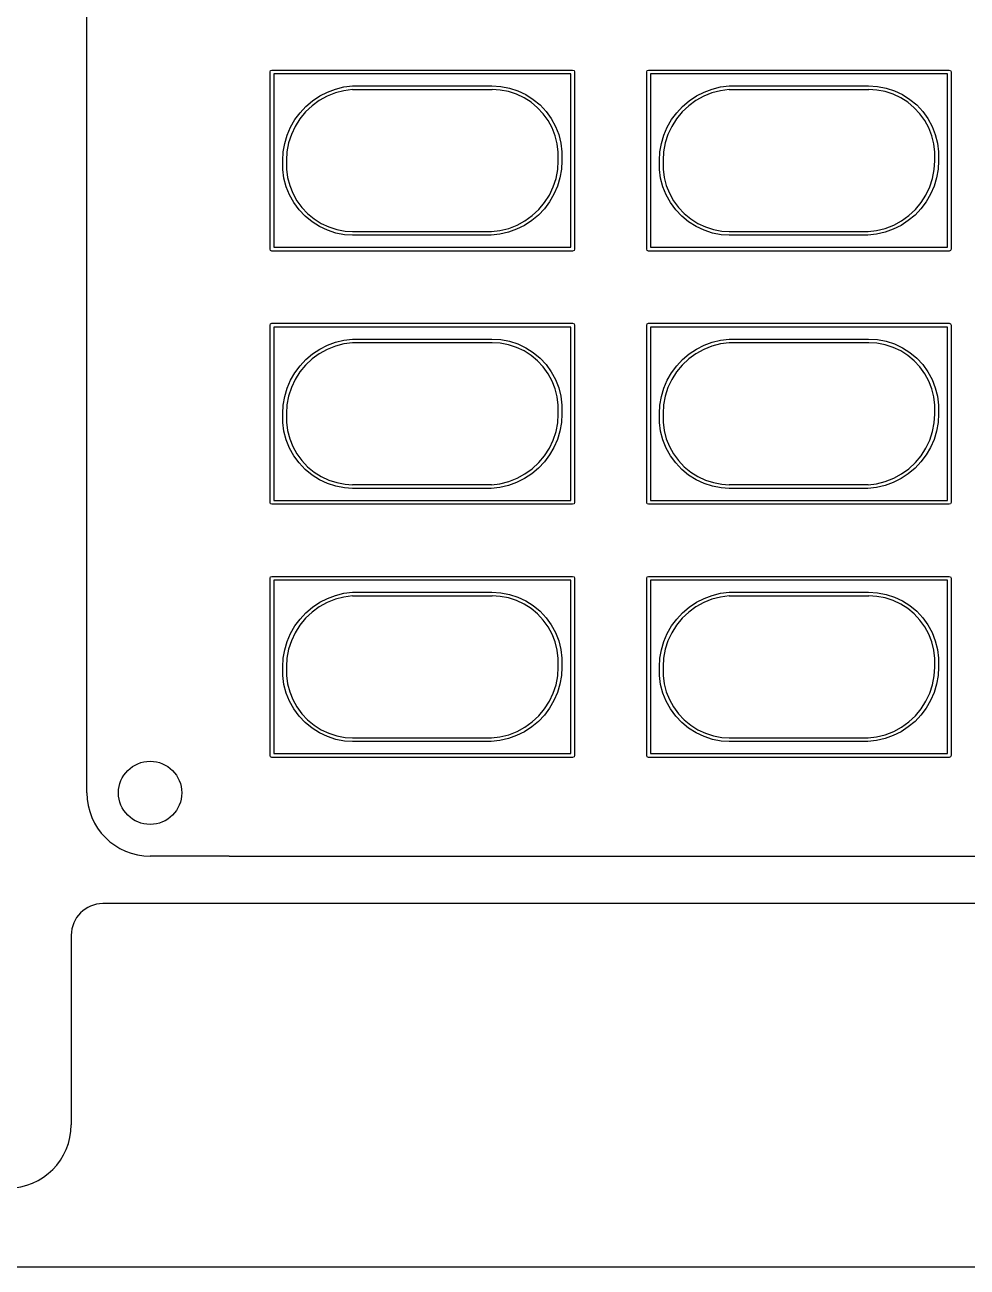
# Model space of a CAD drawing. Header units: millimetres. Extents: x 19 to 252, y 54 to 139.
# Drawn here: x 201.78 to 231.55, y 53.78 to 93.04 of the extents above; entities that cross this region are included whole.
import ezdxf

# ---------------------------------------------------------------- set-up
doc = ezdxf.new("R2010")
doc.units = ezdxf.units.MM
doc.header["$LTSCALE"] = 25.4
doc.layers.add('BLACK', color=7, linetype='Continuous')

msp = doc.modelspace()

# ---------------------------------------------------------------- linework, layer by layer
for p, q in [((203.738, 68.77), (203.738, 124.77)), ((208.238, 66.77), (205.738, 66.77)), ((208.238, 66.77), (244.238, 66.77)), ((247.738, 65.27), (204.245, 65.27)), ((203.245, 64.27), (203.245, 58.281)), ((238.238, 53.781), (33.243, 53.781))]:
    msp.add_line(p, q)
msp.add_circle((205.738, 68.77), 1)
for centre, radius, start, end in [((205.738, 68.77), 2, 180, 270), ((204.245, 64.27), 1, 90, 180), ((201.245, 58.281), 2, 270, 0)]:
    msp.add_arc(centre, radius, start, end)
at = {"layer": 'BLACK', "linetype": 'Continuous'}
for p, q in [((209.527, 91.55), (209.545, 91.593)), ((209.527, 85.95), (209.527, 91.55)), ((209.545, 91.593), (209.587, 91.611)), ((209.587, 91.611), (219.088, 91.611)), ((209.647, 91.491), (209.647, 86.01)), ((219.028, 91.491), (209.647, 91.491)), ((219.028, 86.01), (219.028, 91.491)), ((219.088, 91.611), (219.131, 91.593)), ((219.131, 91.593), (219.149, 91.55)), ((219.149, 91.55), (219.149, 85.95)), ((221.427, 91.55), (221.445, 91.593)), ((221.427, 85.95), (221.427, 91.55)), ((221.445, 91.593), (221.488, 91.611)), ((221.488, 91.611), (230.989, 91.611)), ((221.548, 91.491), (221.548, 86.01)), ((230.929, 91.491), (221.548, 91.491)), ((230.929, 86.01), (230.929, 91.491)), ((230.989, 91.611), (231.031, 91.593)), ((231.031, 91.593), (231.048, 91.55)), ((231.048, 91.55), (231.048, 85.95)), ((211.863, 91.076), (212.134, 91.11)), ((212.134, 91.11), (212.134, 91.11)), ((212.134, 91.11), (212.136, 91.109)), ((212.136, 91.109), (212.138, 91.11)), ((212.138, 91.11), (216.538, 91.11)), ((216.538, 91.11), (216.816, 91.092)), ((216.816, 91.092), (217.09, 91.04)), ((223.763, 91.076), (224.034, 91.11)), ((224.034, 91.11), (224.034, 91.11)), ((224.034, 91.11), (224.036, 91.109)), ((224.036, 91.109), (224.038, 91.11)), ((224.038, 91.11), (228.438, 91.11)), ((228.438, 91.11), (228.716, 91.092)), ((228.716, 91.092), (228.99, 91.04)), ((210.87, 90.639), (211.097, 90.791)), ((211.328, 90.782), (211.082, 90.646)), ((211.097, 90.791), (211.341, 90.915)), ((211.59, 90.887), (211.328, 90.782)), ((211.341, 90.915), (211.597, 91.011)), ((211.862, 90.958), (211.59, 90.887)), ((211.597, 91.011), (211.863, 91.076)), ((212.131, 90.993), (211.862, 90.958)), ((212.138, 90.99), (212.131, 90.993)), ((216.538, 90.99), (212.138, 90.99)), ((216.547, 90.994), (216.538, 90.99)), ((216.802, 90.978), (216.547, 90.994)), ((217.061, 90.928), (216.802, 90.978)), ((217.313, 90.846), (217.061, 90.928)), ((217.09, 91.04), (217.356, 90.954)), ((217.552, 90.733), (217.313, 90.846)), ((217.356, 90.954), (217.608, 90.835)), ((217.775, 90.591), (217.552, 90.733)), ((217.608, 90.835), (217.843, 90.685)), ((222.77, 90.639), (222.997, 90.791)), ((223.228, 90.782), (222.982, 90.646)), ((222.997, 90.791), (223.241, 90.915)), ((223.49, 90.887), (223.228, 90.782)), ((223.241, 90.915), (223.497, 91.011)), ((223.762, 90.958), (223.49, 90.887)), ((223.497, 91.011), (223.763, 91.076)), ((224.031, 90.993), (223.762, 90.958)), ((224.038, 90.99), (224.031, 90.993)), ((228.438, 90.99), (224.038, 90.99)), ((228.447, 90.994), (228.438, 90.99)), ((228.702, 90.978), (228.447, 90.994)), ((228.961, 90.928), (228.702, 90.978)), ((229.213, 90.846), (228.961, 90.928)), ((228.99, 91.04), (229.256, 90.954)), ((229.452, 90.733), (229.213, 90.846)), ((229.256, 90.954), (229.508, 90.835)), ((229.675, 90.591), (229.452, 90.733)), ((229.508, 90.835), (229.743, 90.685)), ((210.475, 90.263), (210.661, 90.463)), ((210.854, 90.48), (210.649, 90.286)), ((210.661, 90.463), (210.87, 90.639)), ((211.082, 90.646), (210.854, 90.48)), ((217.978, 90.422), (217.775, 90.591)), ((217.843, 90.685), (218.058, 90.507)), ((218.159, 90.229), (217.978, 90.422)), ((218.058, 90.507), (218.248, 90.303)), ((218.248, 90.303), (218.412, 90.077)), ((222.375, 90.263), (222.561, 90.463)), ((222.754, 90.48), (222.549, 90.286)), ((222.561, 90.463), (222.77, 90.639)), ((222.982, 90.646), (222.754, 90.48)), ((229.878, 90.422), (229.675, 90.591)), ((229.743, 90.685), (229.958, 90.507)), ((230.059, 90.229), (229.878, 90.422)), ((229.958, 90.507), (230.148, 90.303)), ((230.148, 90.303), (230.312, 90.077)), ((210.176, 89.806), (210.312, 90.043)), ((210.312, 90.043), (210.475, 90.263)), ((210.47, 90.069), (210.32, 89.831)), ((210.649, 90.286), (210.47, 90.069)), ((218.314, 90.015), (218.159, 90.229)), ((218.44, 89.783), (218.314, 90.015)), ((218.412, 90.077), (218.545, 89.832)), ((222.076, 89.806), (222.212, 90.043)), ((222.212, 90.043), (222.375, 90.263)), ((222.37, 90.069), (222.22, 89.831)), ((222.549, 90.286), (222.37, 90.069)), ((230.214, 90.015), (230.059, 90.229)), ((230.34, 89.783), (230.214, 90.015)), ((230.312, 90.077), (230.445, 89.832)), ((209.991, 89.292), (210.068, 89.554)), ((210.068, 89.554), (210.176, 89.806)), ((210.2, 89.576), (210.113, 89.308)), ((210.32, 89.831), (210.2, 89.576)), ((218.537, 89.537), (218.44, 89.783)), ((218.602, 89.28), (218.537, 89.537)), ((218.545, 89.832), (218.647, 89.572)), ((218.647, 89.572), (218.716, 89.302)), ((221.891, 89.292), (221.968, 89.554)), ((221.968, 89.554), (222.076, 89.806)), ((222.1, 89.576), (222.013, 89.308)), ((222.22, 89.831), (222.1, 89.576)), ((230.437, 89.537), (230.34, 89.783)), ((230.502, 89.28), (230.437, 89.537)), ((230.445, 89.832), (230.547, 89.572)), ((230.547, 89.572), (230.616, 89.302)), ((209.943, 89.023), (209.991, 89.292)), ((210.113, 89.308), (210.061, 89.031)), ((218.634, 89.018), (218.602, 89.28)), ((218.716, 89.302), (218.75, 89.025)), ((221.843, 89.023), (221.891, 89.292)), ((222.013, 89.308), (221.961, 89.031)), ((230.534, 89.018), (230.502, 89.28)), ((230.616, 89.302), (230.65, 89.025)), ((209.927, 88.75), (209.928, 88.752)), ((209.928, 88.75), (209.927, 88.75)), ((209.928, 88.754), (209.943, 89.023)), ((209.928, 88.753), (209.928, 88.754)), ((209.928, 88.752), (209.928, 88.753)), ((209.928, 88.753), (209.928, 88.753)), ((209.929, 88.473), (209.928, 88.75)), ((210.047, 88.747), (210.043, 88.738)), ((210.043, 88.738), (210.045, 88.481)), ((210.061, 89.031), (210.044, 88.759)), ((210.044, 88.759), (210.048, 88.75)), ((210.048, 88.75), (210.047, 88.748)), ((210.047, 88.748), (210.047, 88.747)), ((218.615, 88.467), (218.632, 88.741)), ((218.628, 88.75), (218.629, 88.752)), ((218.632, 88.741), (218.628, 88.75)), ((218.629, 88.754), (218.633, 88.763)), ((218.629, 88.752), (218.629, 88.754)), ((218.633, 88.763), (218.634, 89.018)), ((218.748, 88.746), (218.732, 88.475)), ((218.75, 89.025), (218.748, 88.75)), ((218.748, 88.75), (218.748, 88.75)), ((218.748, 88.75), (218.748, 88.749)), ((218.748, 88.749), (218.748, 88.746)), ((218.748, 88.746), (218.748, 88.746)), ((218.748, 88.746), (218.748, 88.746)), ((221.828, 88.754), (221.843, 89.023)), ((221.828, 88.753), (221.828, 88.754)), ((221.828, 88.752), (221.828, 88.753)), ((221.828, 88.753), (221.828, 88.753)), ((221.828, 88.75), (221.828, 88.752)), ((221.829, 88.473), (221.828, 88.75)), ((221.828, 88.75), (221.828, 88.75)), ((221.947, 88.747), (221.943, 88.738)), ((221.943, 88.738), (221.945, 88.481)), ((221.961, 89.031), (221.944, 88.759)), ((221.944, 88.759), (221.947, 88.75)), ((221.947, 88.75), (221.947, 88.748)), ((221.947, 88.748), (221.947, 88.747)), ((230.515, 88.467), (230.532, 88.741)), ((230.528, 88.75), (230.529, 88.752)), ((230.532, 88.741), (230.528, 88.75)), ((230.529, 88.754), (230.533, 88.763)), ((230.529, 88.752), (230.529, 88.754)), ((230.533, 88.763), (230.534, 89.018)), ((230.648, 88.746), (230.632, 88.475)), ((230.65, 89.025), (230.648, 88.75)), ((230.648, 88.75), (230.649, 88.75)), ((230.649, 88.75), (230.648, 88.749)), ((230.648, 88.749), (230.648, 88.746)), ((230.648, 88.746), (230.648, 88.746)), ((230.648, 88.746), (230.648, 88.746)), ((209.966, 88.196), (209.929, 88.473)), ((210.045, 88.481), (210.08, 88.218)), ((218.562, 88.188), (218.615, 88.467)), ((218.732, 88.475), (218.685, 88.204)), ((221.866, 88.196), (221.829, 88.473)), ((221.945, 88.481), (221.98, 88.218)), ((230.462, 88.188), (230.515, 88.467)), ((230.632, 88.475), (230.585, 88.204)), ((210.037, 87.925), (209.966, 88.196)), ((210.08, 88.218), (210.147, 87.962)), ((210.147, 87.962), (210.246, 87.715)), ((218.474, 87.919), (218.562, 88.188)), ((218.606, 87.94), (218.496, 87.688)), ((218.685, 88.204), (218.606, 87.94)), ((221.937, 87.925), (221.866, 88.196)), ((221.98, 88.218), (222.047, 87.962)), ((222.047, 87.962), (222.146, 87.715)), ((230.374, 87.919), (230.462, 88.188)), ((230.506, 87.94), (230.396, 87.688)), ((230.585, 88.204), (230.506, 87.94)), ((210.142, 87.666), (210.037, 87.925)), ((210.278, 87.421), (210.142, 87.666)), ((210.246, 87.715), (210.375, 87.483)), ((218.2, 87.423), (218.352, 87.662)), ((218.352, 87.662), (218.474, 87.919)), ((218.496, 87.688), (218.358, 87.449)), ((222.042, 87.666), (221.937, 87.925)), ((222.178, 87.421), (222.042, 87.666)), ((222.146, 87.715), (222.275, 87.483)), ((230.1, 87.423), (230.252, 87.662)), ((230.252, 87.662), (230.374, 87.919)), ((230.396, 87.688), (230.258, 87.449)), ((210.443, 87.195), (210.278, 87.421)), ((210.375, 87.483), (210.532, 87.269)), ((210.636, 86.992), (210.443, 87.195)), ((210.532, 87.269), (210.715, 87.076)), ((217.811, 87.012), (218.018, 87.205)), ((218.194, 87.229), (218.005, 87.029)), ((218.018, 87.205), (218.2, 87.423)), ((218.358, 87.449), (218.194, 87.229)), ((222.343, 87.195), (222.178, 87.421)), ((222.275, 87.483), (222.432, 87.269)), ((222.536, 86.992), (222.343, 87.195)), ((222.432, 87.269), (222.615, 87.076)), ((229.711, 87.012), (229.918, 87.205)), ((230.094, 87.229), (229.905, 87.029)), ((229.918, 87.205), (230.1, 87.423)), ((230.258, 87.449), (230.094, 87.229)), ((210.852, 86.814), (210.636, 86.992)), ((210.715, 87.076), (210.92, 86.908)), ((211.089, 86.665), (210.852, 86.814)), ((210.92, 86.908), (211.144, 86.766)), ((211.144, 86.766), (211.385, 86.654)), ((217.331, 86.711), (217.58, 86.846)), ((217.794, 86.852), (217.563, 86.701)), ((217.58, 86.846), (217.811, 87.012)), ((218.005, 87.029), (217.794, 86.852)), ((222.752, 86.814), (222.536, 86.992)), ((222.615, 87.076), (222.82, 86.908)), ((222.989, 86.665), (222.752, 86.814)), ((222.82, 86.908), (223.044, 86.766)), ((223.044, 86.766), (223.285, 86.654)), ((229.231, 86.711), (229.48, 86.846)), ((229.694, 86.852), (229.463, 86.701)), ((229.48, 86.846), (229.711, 87.012)), ((229.905, 87.029), (229.694, 86.852)), ((211.342, 86.546), (211.089, 86.665)), ((211.608, 86.46), (211.342, 86.546)), ((211.385, 86.654), (211.637, 86.572)), ((211.883, 86.407), (211.608, 86.46)), ((211.637, 86.572), (211.898, 86.522)), ((212.134, 86.392), (211.883, 86.407)), ((211.898, 86.522), (212.132, 86.508)), ((212.132, 86.508), (212.138, 86.51)), ((212.138, 86.39), (212.134, 86.392)), ((212.138, 86.51), (216.513, 86.51)), ((216.513, 86.39), (212.138, 86.39)), ((216.513, 86.51), (216.521, 86.507)), ((216.515, 86.391), (216.513, 86.39)), ((216.517, 86.39), (216.515, 86.391)), ((216.79, 86.421), (216.517, 86.39)), ((216.517, 86.39), (216.517, 86.39)), ((216.521, 86.507), (216.792, 86.539)), ((217.058, 86.484), (216.79, 86.421)), ((216.792, 86.539), (217.067, 86.608)), ((217.317, 86.578), (217.058, 86.484)), ((217.067, 86.608), (217.331, 86.711)), ((217.563, 86.701), (217.317, 86.578)), ((223.242, 86.546), (222.989, 86.665)), ((223.508, 86.46), (223.242, 86.546)), ((223.285, 86.654), (223.537, 86.572)), ((223.783, 86.407), (223.508, 86.46)), ((223.537, 86.572), (223.798, 86.522)), ((224.034, 86.392), (223.783, 86.407)), ((223.798, 86.522), (224.032, 86.508)), ((224.032, 86.508), (224.038, 86.51)), ((224.038, 86.39), (224.034, 86.392)), ((224.038, 86.51), (228.413, 86.51)), ((228.413, 86.39), (224.038, 86.39)), ((228.413, 86.51), (228.421, 86.507)), ((228.415, 86.391), (228.413, 86.39)), ((228.417, 86.39), (228.415, 86.391)), ((228.69, 86.421), (228.417, 86.39)), ((228.417, 86.39), (228.417, 86.39)), ((228.421, 86.507), (228.692, 86.539)), ((228.958, 86.484), (228.69, 86.421)), ((228.692, 86.539), (228.967, 86.608)), ((229.217, 86.578), (228.958, 86.484)), ((228.967, 86.608), (229.231, 86.711)), ((229.463, 86.701), (229.217, 86.578)), ((209.647, 86.01), (219.028, 86.01)), ((221.548, 86.01), (230.929, 86.01)), ((209.545, 85.907), (209.527, 85.95)), ((209.587, 85.889), (209.545, 85.907)), ((219.088, 85.889), (209.587, 85.889)), ((219.131, 85.907), (219.088, 85.889)), ((219.149, 85.95), (219.131, 85.907)), ((221.445, 85.907), (221.427, 85.95)), ((221.488, 85.889), (221.445, 85.907)), ((230.989, 85.889), (221.488, 85.889)), ((231.031, 85.907), (230.989, 85.889)), ((231.048, 85.95), (231.031, 85.907)), ((209.527, 83.55), (209.545, 83.593)), ((209.527, 77.95), (209.527, 83.55)), ((209.545, 83.593), (209.587, 83.611)), ((209.587, 83.611), (219.088, 83.611)), ((209.647, 83.491), (209.647, 78.01)), ((219.028, 83.491), (209.647, 83.491)), ((219.028, 78.01), (219.028, 83.491)), ((219.088, 83.611), (219.131, 83.593)), ((219.131, 83.593), (219.149, 83.55)), ((219.149, 83.55), (219.149, 77.95)), ((221.427, 83.55), (221.445, 83.593)), ((221.427, 77.95), (221.427, 83.55)), ((221.445, 83.593), (221.488, 83.611)), ((221.488, 83.611), (230.989, 83.611)), ((221.548, 83.491), (221.548, 78.01)), ((230.929, 83.491), (221.548, 83.491)), ((230.929, 78.01), (230.929, 83.491)), ((230.989, 83.611), (231.031, 83.593)), ((231.031, 83.593), (231.048, 83.55)), ((231.048, 83.55), (231.048, 77.95)), ((211.097, 82.791), (211.341, 82.915)), ((211.59, 82.887), (211.328, 82.782)), ((211.341, 82.915), (211.597, 83.011)), ((211.862, 82.958), (211.59, 82.887)), ((211.597, 83.011), (211.863, 83.076)), ((212.131, 82.993), (211.862, 82.958)), ((211.863, 83.076), (212.134, 83.11)), ((212.138, 82.99), (212.131, 82.993)), ((212.134, 83.11), (212.134, 83.11)), ((212.134, 83.11), (212.136, 83.109)), ((212.136, 83.109), (212.138, 83.11)), ((212.138, 83.11), (216.538, 83.11)), ((216.538, 82.99), (212.138, 82.99)), ((216.538, 83.11), (216.816, 83.092)), ((216.547, 82.994), (216.538, 82.99)), ((216.802, 82.978), (216.547, 82.994)), ((217.061, 82.928), (216.802, 82.978)), ((216.816, 83.092), (217.09, 83.04)), ((217.313, 82.846), (217.061, 82.928)), ((217.09, 83.04), (217.356, 82.954)), ((217.552, 82.733), (217.313, 82.846)), ((217.356, 82.954), (217.608, 82.835)), ((217.608, 82.835), (217.843, 82.685)), ((222.997, 82.791), (223.241, 82.915)), ((223.49, 82.887), (223.228, 82.782)), ((223.241, 82.915), (223.497, 83.011)), ((223.762, 82.958), (223.49, 82.887)), ((223.497, 83.011), (223.763, 83.076)), ((224.031, 82.993), (223.762, 82.958)), ((223.763, 83.076), (224.034, 83.11)), ((224.038, 82.99), (224.031, 82.993)), ((224.034, 83.11), (224.034, 83.11)), ((224.034, 83.11), (224.036, 83.109)), ((224.036, 83.109), (224.038, 83.11)), ((224.038, 83.11), (228.438, 83.11)), ((228.438, 82.99), (224.038, 82.99)), ((228.438, 83.11), (228.716, 83.092)), ((228.447, 82.994), (228.438, 82.99)), ((228.702, 82.978), (228.447, 82.994)), ((228.961, 82.928), (228.702, 82.978)), ((228.716, 83.092), (228.99, 83.04)), ((229.213, 82.846), (228.961, 82.928)), ((228.99, 83.04), (229.256, 82.954)), ((229.452, 82.733), (229.213, 82.846)), ((229.256, 82.954), (229.508, 82.835)), ((229.508, 82.835), (229.743, 82.685)), ((210.475, 82.263), (210.661, 82.463)), ((210.854, 82.48), (210.649, 82.286)), ((210.661, 82.463), (210.87, 82.639)), ((211.082, 82.646), (210.854, 82.48)), ((210.87, 82.639), (211.097, 82.791)), ((211.328, 82.782), (211.082, 82.646)), ((217.775, 82.591), (217.552, 82.733)), ((217.978, 82.422), (217.775, 82.591)), ((217.843, 82.685), (218.058, 82.507)), ((218.058, 82.507), (218.248, 82.303)), ((222.375, 82.263), (222.561, 82.463)), ((222.754, 82.48), (222.549, 82.286)), ((222.561, 82.463), (222.77, 82.639)), ((222.982, 82.646), (222.754, 82.48)), ((222.77, 82.639), (222.997, 82.791)), ((223.228, 82.782), (222.982, 82.646)), ((229.675, 82.591), (229.452, 82.733)), ((229.878, 82.422), (229.675, 82.591)), ((229.743, 82.685), (229.958, 82.507)), ((229.958, 82.507), (230.148, 82.303)), ((210.312, 82.043), (210.475, 82.263)), ((210.47, 82.069), (210.32, 81.831)), ((210.649, 82.286), (210.47, 82.069)), ((218.159, 82.229), (217.978, 82.422)), ((218.314, 82.015), (218.159, 82.229)), ((218.248, 82.303), (218.412, 82.077)), ((218.412, 82.077), (218.545, 81.832)), ((222.212, 82.043), (222.375, 82.263)), ((222.37, 82.069), (222.22, 81.831)), ((222.549, 82.286), (222.37, 82.069)), ((230.059, 82.229), (229.878, 82.422)), ((230.214, 82.015), (230.059, 82.229)), ((230.148, 82.303), (230.312, 82.077)), ((230.312, 82.077), (230.445, 81.832)), ((210.068, 81.554), (210.176, 81.806)), ((210.176, 81.806), (210.312, 82.043)), ((210.32, 81.831), (210.2, 81.576)), ((218.44, 81.783), (218.314, 82.015)), ((218.537, 81.537), (218.44, 81.783)), ((218.545, 81.832), (218.647, 81.572)), ((221.968, 81.554), (222.076, 81.806)), ((222.076, 81.806), (222.212, 82.043)), ((222.22, 81.831), (222.1, 81.576)), ((230.34, 81.783), (230.214, 82.015)), ((230.437, 81.537), (230.34, 81.783)), ((230.445, 81.832), (230.547, 81.572)), ((209.943, 81.023), (209.991, 81.292)), ((209.991, 81.292), (210.068, 81.554)), ((210.113, 81.308), (210.061, 81.031)), ((210.2, 81.576), (210.113, 81.308)), ((218.602, 81.28), (218.537, 81.537)), ((218.634, 81.018), (218.602, 81.28)), ((218.647, 81.572), (218.716, 81.302)), ((218.716, 81.302), (218.75, 81.025)), ((221.843, 81.023), (221.891, 81.292)), ((221.891, 81.292), (221.968, 81.554)), ((222.013, 81.308), (221.961, 81.031)), ((222.1, 81.576), (222.013, 81.308)), ((230.502, 81.28), (230.437, 81.537)), ((230.534, 81.018), (230.502, 81.28)), ((230.547, 81.572), (230.616, 81.302)), ((230.616, 81.302), (230.65, 81.025)), ((209.928, 80.754), (209.943, 81.023)), ((210.061, 81.031), (210.044, 80.759)), ((218.633, 80.763), (218.634, 81.018)), ((218.75, 81.025), (218.748, 80.75)), ((221.828, 80.754), (221.843, 81.023)), ((221.961, 81.031), (221.944, 80.759)), ((230.533, 80.763), (230.534, 81.018)), ((230.65, 81.025), (230.648, 80.75)), ((209.927, 80.75), (209.928, 80.752)), ((209.928, 80.75), (209.927, 80.75)), ((209.928, 80.753), (209.928, 80.754)), ((209.928, 80.752), (209.928, 80.753)), ((209.928, 80.753), (209.928, 80.753)), ((209.929, 80.473), (209.928, 80.75)), ((210.047, 80.747), (210.043, 80.738)), ((210.043, 80.738), (210.045, 80.481)), ((210.044, 80.759), (210.048, 80.75)), ((210.045, 80.481), (210.08, 80.218)), ((210.048, 80.75), (210.047, 80.748)), ((210.047, 80.748), (210.047, 80.747)), ((218.615, 80.467), (218.632, 80.741)), ((218.628, 80.75), (218.629, 80.752)), ((218.632, 80.741), (218.628, 80.75)), ((218.629, 80.754), (218.633, 80.763)), ((218.629, 80.752), (218.629, 80.754)), ((218.748, 80.746), (218.732, 80.475)), ((218.748, 80.75), (218.748, 80.75)), ((218.748, 80.75), (218.748, 80.749)), ((218.748, 80.749), (218.748, 80.746)), ((218.748, 80.746), (218.748, 80.746)), ((218.748, 80.746), (218.748, 80.746)), ((221.828, 80.753), (221.828, 80.754)), ((221.828, 80.752), (221.828, 80.753)), ((221.828, 80.753), (221.828, 80.753)), ((221.828, 80.75), (221.828, 80.752)), ((221.829, 80.473), (221.828, 80.75)), ((221.828, 80.75), (221.828, 80.75)), ((221.947, 80.747), (221.943, 80.738)), ((221.943, 80.738), (221.945, 80.481)), ((221.944, 80.759), (221.947, 80.75)), ((221.945, 80.481), (221.98, 80.218)), ((221.947, 80.75), (221.947, 80.748)), ((221.947, 80.748), (221.947, 80.747)), ((230.515, 80.467), (230.532, 80.741)), ((230.528, 80.75), (230.529, 80.752)), ((230.532, 80.741), (230.528, 80.75)), ((230.529, 80.754), (230.533, 80.763)), ((230.529, 80.752), (230.529, 80.754)), ((230.648, 80.746), (230.632, 80.475)), ((230.648, 80.75), (230.649, 80.75)), ((230.649, 80.75), (230.648, 80.749)), ((230.648, 80.749), (230.648, 80.746)), ((230.648, 80.746), (230.648, 80.746)), ((230.648, 80.746), (230.648, 80.746)), ((209.966, 80.196), (209.929, 80.473)), ((210.037, 79.925), (209.966, 80.196)), ((210.08, 80.218), (210.147, 79.962)), ((218.474, 79.919), (218.562, 80.188)), ((218.562, 80.188), (218.615, 80.467)), ((218.685, 80.204), (218.606, 79.94)), ((218.732, 80.475), (218.685, 80.204)), ((221.866, 80.196), (221.829, 80.473)), ((221.937, 79.925), (221.866, 80.196)), ((221.98, 80.218), (222.047, 79.962)), ((230.374, 79.919), (230.462, 80.188)), ((230.462, 80.188), (230.515, 80.467)), ((230.585, 80.204), (230.506, 79.94)), ((230.632, 80.475), (230.585, 80.204)), ((210.142, 79.666), (210.037, 79.925)), ((210.147, 79.962), (210.246, 79.715)), ((210.246, 79.715), (210.375, 79.483)), ((218.352, 79.662), (218.474, 79.919)), ((218.606, 79.94), (218.496, 79.688)), ((222.042, 79.666), (221.937, 79.925)), ((222.047, 79.962), (222.146, 79.715)), ((222.146, 79.715), (222.275, 79.483)), ((230.252, 79.662), (230.374, 79.919)), ((230.506, 79.94), (230.396, 79.688)), ((210.278, 79.421), (210.142, 79.666)), ((210.443, 79.195), (210.278, 79.421)), ((210.375, 79.483), (210.532, 79.269)), ((218.018, 79.205), (218.2, 79.423)), ((218.358, 79.449), (218.194, 79.229)), ((218.2, 79.423), (218.352, 79.662)), ((218.496, 79.688), (218.358, 79.449)), ((222.178, 79.421), (222.042, 79.666)), ((222.343, 79.195), (222.178, 79.421)), ((222.275, 79.483), (222.432, 79.269)), ((229.918, 79.205), (230.1, 79.423)), ((230.258, 79.449), (230.094, 79.229)), ((230.1, 79.423), (230.252, 79.662)), ((230.396, 79.688), (230.258, 79.449)), ((210.636, 78.992), (210.443, 79.195)), ((210.532, 79.269), (210.715, 79.076)), ((210.852, 78.814), (210.636, 78.992)), ((210.715, 79.076), (210.92, 78.908)), ((217.58, 78.846), (217.811, 79.012)), ((218.005, 79.029), (217.794, 78.852)), ((217.811, 79.012), (218.018, 79.205)), ((218.194, 79.229), (218.005, 79.029)), ((222.536, 78.992), (222.343, 79.195)), ((222.432, 79.269), (222.615, 79.076)), ((222.752, 78.814), (222.536, 78.992)), ((222.615, 79.076), (222.82, 78.908)), ((229.48, 78.846), (229.711, 79.012)), ((229.905, 79.029), (229.694, 78.852)), ((229.711, 79.012), (229.918, 79.205)), ((230.094, 79.229), (229.905, 79.029)), ((211.089, 78.665), (210.852, 78.814)), ((210.92, 78.908), (211.144, 78.766)), ((211.342, 78.546), (211.089, 78.665)), ((211.144, 78.766), (211.385, 78.654)), ((211.608, 78.46), (211.342, 78.546)), ((211.385, 78.654), (211.637, 78.572)), ((211.637, 78.572), (211.898, 78.522)), ((211.898, 78.522), (212.132, 78.508)), ((216.521, 78.507), (216.792, 78.539)), ((216.792, 78.539), (217.067, 78.608)), ((217.317, 78.578), (217.058, 78.484)), ((217.067, 78.608), (217.331, 78.711)), ((217.563, 78.701), (217.317, 78.578)), ((217.331, 78.711), (217.58, 78.846)), ((217.794, 78.852), (217.563, 78.701)), ((222.989, 78.665), (222.752, 78.814)), ((222.82, 78.908), (223.044, 78.766)), ((223.242, 78.546), (222.989, 78.665)), ((223.044, 78.766), (223.285, 78.654)), ((223.508, 78.46), (223.242, 78.546)), ((223.285, 78.654), (223.537, 78.572)), ((223.537, 78.572), (223.798, 78.522)), ((223.798, 78.522), (224.032, 78.508)), ((228.421, 78.507), (228.692, 78.539)), ((228.692, 78.539), (228.967, 78.608)), ((229.217, 78.578), (228.958, 78.484)), ((228.967, 78.608), (229.231, 78.711)), ((229.463, 78.701), (229.217, 78.578)), ((229.231, 78.711), (229.48, 78.846)), ((229.694, 78.852), (229.463, 78.701)), ((211.883, 78.407), (211.608, 78.46)), ((212.134, 78.392), (211.883, 78.407)), ((212.132, 78.508), (212.138, 78.51)), ((212.138, 78.39), (212.134, 78.392)), ((212.138, 78.51), (216.513, 78.51)), ((216.513, 78.39), (212.138, 78.39)), ((216.513, 78.51), (216.521, 78.507)), ((216.515, 78.391), (216.513, 78.39)), ((216.517, 78.39), (216.515, 78.391)), ((216.79, 78.421), (216.517, 78.39)), ((216.517, 78.39), (216.517, 78.39)), ((217.058, 78.484), (216.79, 78.421)), ((223.783, 78.407), (223.508, 78.46)), ((224.034, 78.392), (223.783, 78.407)), ((224.032, 78.508), (224.038, 78.51)), ((224.038, 78.39), (224.034, 78.392)), ((224.038, 78.51), (228.413, 78.51)), ((228.413, 78.39), (224.038, 78.39)), ((228.413, 78.51), (228.421, 78.507)), ((228.415, 78.391), (228.413, 78.39)), ((228.417, 78.39), (228.415, 78.391)), ((228.69, 78.421), (228.417, 78.39)), ((228.417, 78.39), (228.417, 78.39)), ((228.958, 78.484), (228.69, 78.421)), ((209.545, 77.907), (209.527, 77.95)), ((209.587, 77.889), (209.545, 77.907)), ((219.088, 77.889), (209.587, 77.889)), ((209.647, 78.01), (219.028, 78.01)), ((219.131, 77.907), (219.088, 77.889)), ((219.149, 77.95), (219.131, 77.907)), ((221.445, 77.907), (221.427, 77.95)), ((221.488, 77.889), (221.445, 77.907)), ((230.989, 77.889), (221.488, 77.889)), ((221.548, 78.01), (230.929, 78.01)), ((231.031, 77.907), (230.989, 77.889)), ((231.048, 77.95), (231.031, 77.907)), ((209.527, 75.55), (209.545, 75.593)), ((209.527, 69.95), (209.527, 75.55)), ((209.545, 75.593), (209.587, 75.611)), ((209.587, 75.611), (219.088, 75.611)), ((209.647, 75.491), (209.647, 70.01)), ((219.028, 75.491), (209.647, 75.491)), ((219.028, 70.01), (219.028, 75.491)), ((219.088, 75.611), (219.131, 75.593)), ((219.131, 75.593), (219.149, 75.55)), ((219.149, 75.55), (219.149, 69.95)), ((221.427, 75.55), (221.445, 75.593)), ((221.427, 69.95), (221.427, 75.55)), ((221.445, 75.593), (221.488, 75.611)), ((221.488, 75.611), (230.989, 75.611)), ((221.548, 75.491), (221.548, 70.01)), ((230.929, 75.491), (221.548, 75.491)), ((230.929, 70.01), (230.929, 75.491)), ((230.989, 75.611), (231.031, 75.593)), ((231.031, 75.593), (231.048, 75.55)), ((231.048, 75.55), (231.048, 69.95)), ((211.341, 74.915), (211.597, 75.011)), ((211.597, 75.011), (211.863, 75.076)), ((212.131, 74.993), (211.862, 74.958)), ((211.863, 75.076), (212.134, 75.11)), ((212.138, 74.99), (212.131, 74.993)), ((212.134, 75.11), (212.134, 75.11)), ((212.134, 75.11), (212.136, 75.109)), ((212.136, 75.109), (212.138, 75.11)), ((212.138, 75.11), (216.538, 75.11)), ((216.538, 74.99), (212.138, 74.99)), ((216.538, 75.11), (216.816, 75.092)), ((216.547, 74.994), (216.538, 74.99)), ((216.802, 74.978), (216.547, 74.994)), ((216.816, 75.092), (217.09, 75.04)), ((217.09, 75.04), (217.356, 74.954)), ((223.241, 74.915), (223.497, 75.011)), ((223.497, 75.011), (223.763, 75.076)), ((224.031, 74.993), (223.762, 74.958)), ((223.763, 75.076), (224.034, 75.11)), ((224.038, 74.99), (224.031, 74.993)), ((224.034, 75.11), (224.034, 75.11)), ((224.034, 75.11), (224.036, 75.109)), ((224.036, 75.109), (224.038, 75.11)), ((224.038, 75.11), (228.438, 75.11)), ((228.438, 74.99), (224.038, 74.99)), ((228.438, 75.11), (228.716, 75.092)), ((228.447, 74.994), (228.438, 74.99)), ((228.702, 74.978), (228.447, 74.994)), ((228.716, 75.092), (228.99, 75.04)), ((228.99, 75.04), (229.256, 74.954)), ((210.661, 74.463), (210.87, 74.639)), ((211.082, 74.646), (210.854, 74.48)), ((210.87, 74.639), (211.097, 74.791)), ((211.328, 74.782), (211.082, 74.646)), ((211.097, 74.791), (211.341, 74.915)), ((211.59, 74.887), (211.328, 74.782)), ((211.862, 74.958), (211.59, 74.887)), ((217.061, 74.928), (216.802, 74.978)), ((217.313, 74.846), (217.061, 74.928)), ((217.552, 74.733), (217.313, 74.846)), ((217.356, 74.954), (217.608, 74.835)), ((217.775, 74.591), (217.552, 74.733)), ((217.608, 74.835), (217.843, 74.685)), ((217.978, 74.422), (217.775, 74.591)), ((217.843, 74.685), (218.058, 74.507)), ((222.561, 74.463), (222.77, 74.639)), ((222.982, 74.646), (222.754, 74.48)), ((222.77, 74.639), (222.997, 74.791)), ((223.228, 74.782), (222.982, 74.646)), ((222.997, 74.791), (223.241, 74.915)), ((223.49, 74.887), (223.228, 74.782)), ((223.762, 74.958), (223.49, 74.887)), ((228.961, 74.928), (228.702, 74.978)), ((229.213, 74.846), (228.961, 74.928)), ((229.452, 74.733), (229.213, 74.846)), ((229.256, 74.954), (229.508, 74.835)), ((229.675, 74.591), (229.452, 74.733)), ((229.508, 74.835), (229.743, 74.685)), ((229.878, 74.422), (229.675, 74.591)), ((229.743, 74.685), (229.958, 74.507)), ((210.312, 74.043), (210.475, 74.263)), ((210.649, 74.286), (210.47, 74.069)), ((210.475, 74.263), (210.661, 74.463)), ((210.854, 74.48), (210.649, 74.286)), ((218.159, 74.229), (217.978, 74.422)), ((218.058, 74.507), (218.248, 74.303)), ((218.314, 74.015), (218.159, 74.229)), ((218.248, 74.303), (218.412, 74.077)), ((222.212, 74.043), (222.375, 74.263)), ((222.549, 74.286), (222.37, 74.069)), ((222.375, 74.263), (222.561, 74.463)), ((222.754, 74.48), (222.549, 74.286)), ((230.059, 74.229), (229.878, 74.422)), ((229.958, 74.507), (230.148, 74.303)), ((230.214, 74.015), (230.059, 74.229)), ((230.148, 74.303), (230.312, 74.077)), ((210.068, 73.554), (210.176, 73.806)), ((210.176, 73.806), (210.312, 74.043)), ((210.32, 73.831), (210.2, 73.576)), ((210.47, 74.069), (210.32, 73.831)), ((218.44, 73.783), (218.314, 74.015)), ((218.412, 74.077), (218.545, 73.832)), ((218.545, 73.832), (218.647, 73.572)), ((221.968, 73.554), (222.076, 73.806)), ((222.076, 73.806), (222.212, 74.043)), ((222.22, 73.831), (222.1, 73.576)), ((222.37, 74.069), (222.22, 73.831)), ((230.34, 73.783), (230.214, 74.015)), ((230.312, 74.077), (230.445, 73.832)), ((230.445, 73.832), (230.547, 73.572)), ((209.991, 73.292), (210.068, 73.554)), ((210.2, 73.576), (210.113, 73.308)), ((218.537, 73.537), (218.44, 73.783)), ((218.602, 73.28), (218.537, 73.537)), ((218.647, 73.572), (218.716, 73.302)), ((221.891, 73.292), (221.968, 73.554)), ((222.1, 73.576), (222.013, 73.308)), ((230.437, 73.537), (230.34, 73.783)), ((230.502, 73.28), (230.437, 73.537)), ((230.547, 73.572), (230.616, 73.302)), ((209.928, 72.754), (209.943, 73.023)), ((209.943, 73.023), (209.991, 73.292)), ((210.061, 73.031), (210.044, 72.759)), ((210.113, 73.308), (210.061, 73.031)), ((218.634, 73.018), (218.602, 73.28)), ((218.716, 73.302), (218.75, 73.025)), ((218.75, 73.025), (218.748, 72.75)), ((221.828, 72.754), (221.843, 73.023)), ((221.843, 73.023), (221.891, 73.292)), ((221.961, 73.031), (221.944, 72.759)), ((222.013, 73.308), (221.961, 73.031)), ((230.534, 73.018), (230.502, 73.28)), ((230.616, 73.302), (230.65, 73.025)), ((230.65, 73.025), (230.648, 72.75)), ((209.927, 72.75), (209.928, 72.752)), ((209.928, 72.75), (209.927, 72.75)), ((209.928, 72.753), (209.928, 72.754)), ((209.928, 72.752), (209.928, 72.753)), ((209.928, 72.753), (209.928, 72.753)), ((209.929, 72.473), (209.928, 72.75)), ((210.047, 72.747), (210.043, 72.738)), ((210.043, 72.738), (210.045, 72.481)), ((210.044, 72.759), (210.048, 72.75)), ((210.048, 72.75), (210.047, 72.748)), ((210.047, 72.748), (210.047, 72.747)), ((218.615, 72.467), (218.632, 72.741)), ((218.628, 72.75), (218.629, 72.752)), ((218.632, 72.741), (218.628, 72.75)), ((218.629, 72.754), (218.633, 72.763)), ((218.629, 72.752), (218.629, 72.754)), ((218.633, 72.763), (218.634, 73.018)), ((218.748, 72.746), (218.732, 72.475)), ((218.748, 72.75), (218.748, 72.75)), ((218.748, 72.75), (218.748, 72.749)), ((218.748, 72.749), (218.748, 72.746)), ((218.748, 72.746), (218.748, 72.746)), ((218.748, 72.746), (218.748, 72.746)), ((221.828, 72.753), (221.828, 72.754)), ((221.828, 72.752), (221.828, 72.753)), ((221.828, 72.753), (221.828, 72.753)), ((221.828, 72.75), (221.828, 72.752)), ((221.829, 72.473), (221.828, 72.75)), ((221.828, 72.75), (221.828, 72.75)), ((221.947, 72.747), (221.943, 72.738)), ((221.943, 72.738), (221.945, 72.481)), ((221.944, 72.759), (221.947, 72.75)), ((221.947, 72.75), (221.947, 72.748)), ((221.947, 72.748), (221.947, 72.747)), ((230.515, 72.467), (230.532, 72.741)), ((230.528, 72.75), (230.529, 72.752)), ((230.532, 72.741), (230.528, 72.75)), ((230.529, 72.754), (230.533, 72.763)), ((230.529, 72.752), (230.529, 72.754)), ((230.533, 72.763), (230.534, 73.018)), ((230.648, 72.746), (230.632, 72.475)), ((230.648, 72.75), (230.649, 72.75)), ((230.649, 72.75), (230.648, 72.749)), ((230.648, 72.749), (230.648, 72.746)), ((230.648, 72.746), (230.648, 72.746)), ((230.648, 72.746), (230.648, 72.746)), ((209.966, 72.196), (209.929, 72.473)), ((210.045, 72.481), (210.08, 72.218)), ((218.562, 72.188), (218.615, 72.467)), ((218.732, 72.475), (218.685, 72.204)), ((221.866, 72.196), (221.829, 72.473)), ((221.945, 72.481), (221.98, 72.218)), ((230.462, 72.188), (230.515, 72.467)), ((230.632, 72.475), (230.585, 72.204)), ((210.037, 71.925), (209.966, 72.196)), ((210.142, 71.666), (210.037, 71.925)), ((210.08, 72.218), (210.147, 71.962)), ((210.147, 71.962), (210.246, 71.715)), ((218.352, 71.662), (218.474, 71.919)), ((218.474, 71.919), (218.562, 72.188)), ((218.606, 71.94), (218.496, 71.688)), ((218.685, 72.204), (218.606, 71.94)), ((221.937, 71.925), (221.866, 72.196)), ((222.042, 71.666), (221.937, 71.925)), ((221.98, 72.218), (222.047, 71.962)), ((222.047, 71.962), (222.146, 71.715)), ((230.252, 71.662), (230.374, 71.919)), ((230.374, 71.919), (230.462, 72.188)), ((230.506, 71.94), (230.396, 71.688)), ((230.585, 72.204), (230.506, 71.94)), ((210.278, 71.421), (210.142, 71.666)), ((210.246, 71.715), (210.375, 71.483)), ((210.375, 71.483), (210.532, 71.269)), ((218.2, 71.423), (218.352, 71.662)), ((218.496, 71.688), (218.358, 71.449)), ((222.178, 71.421), (222.042, 71.666)), ((222.146, 71.715), (222.275, 71.483)), ((222.275, 71.483), (222.432, 71.269)), ((230.1, 71.423), (230.252, 71.662)), ((230.396, 71.688), (230.258, 71.449)), ((210.443, 71.195), (210.278, 71.421)), ((210.636, 70.992), (210.443, 71.195)), ((210.532, 71.269), (210.715, 71.076)), ((210.715, 71.076), (210.92, 70.908)), ((217.811, 71.012), (218.018, 71.205)), ((218.194, 71.229), (218.005, 71.029)), ((218.018, 71.205), (218.2, 71.423)), ((218.358, 71.449), (218.194, 71.229)), ((222.343, 71.195), (222.178, 71.421)), ((222.536, 70.992), (222.343, 71.195)), ((222.432, 71.269), (222.615, 71.076)), ((222.615, 71.076), (222.82, 70.908)), ((229.711, 71.012), (229.918, 71.205)), ((230.094, 71.229), (229.905, 71.029)), ((229.918, 71.205), (230.1, 71.423)), ((230.258, 71.449), (230.094, 71.229)), ((210.852, 70.814), (210.636, 70.992)), ((211.089, 70.665), (210.852, 70.814)), ((210.92, 70.908), (211.144, 70.766)), ((211.342, 70.546), (211.089, 70.665)), ((211.144, 70.766), (211.385, 70.654)), ((217.067, 70.608), (217.331, 70.711)), ((217.563, 70.701), (217.317, 70.578)), ((217.331, 70.711), (217.58, 70.846)), ((217.794, 70.852), (217.563, 70.701)), ((217.58, 70.846), (217.811, 71.012)), ((218.005, 71.029), (217.794, 70.852)), ((222.752, 70.814), (222.536, 70.992)), ((222.989, 70.665), (222.752, 70.814)), ((222.82, 70.908), (223.044, 70.766)), ((223.242, 70.546), (222.989, 70.665)), ((223.044, 70.766), (223.285, 70.654)), ((228.967, 70.608), (229.231, 70.711)), ((229.463, 70.701), (229.217, 70.578)), ((229.231, 70.711), (229.48, 70.846)), ((229.694, 70.852), (229.463, 70.701)), ((229.48, 70.846), (229.711, 71.012)), ((229.905, 71.029), (229.694, 70.852)), ((211.608, 70.46), (211.342, 70.546)), ((211.385, 70.654), (211.637, 70.572)), ((211.883, 70.407), (211.608, 70.46)), ((211.637, 70.572), (211.898, 70.522)), ((212.134, 70.392), (211.883, 70.407)), ((211.898, 70.522), (212.132, 70.508)), ((212.132, 70.508), (212.138, 70.51)), ((212.138, 70.39), (212.134, 70.392)), ((212.138, 70.51), (216.513, 70.51)), ((216.513, 70.39), (212.138, 70.39)), ((216.513, 70.51), (216.521, 70.507)), ((216.515, 70.391), (216.513, 70.39)), ((216.517, 70.39), (216.515, 70.391)), ((216.79, 70.421), (216.517, 70.39)), ((216.517, 70.39), (216.517, 70.39)), ((216.521, 70.507), (216.792, 70.539)), ((217.058, 70.484), (216.79, 70.421)), ((216.792, 70.539), (217.067, 70.608)), ((217.317, 70.578), (217.058, 70.484)), ((223.508, 70.46), (223.242, 70.546)), ((223.285, 70.654), (223.537, 70.572)), ((223.783, 70.407), (223.508, 70.46)), ((223.537, 70.572), (223.798, 70.522)), ((224.034, 70.392), (223.783, 70.407)), ((223.798, 70.522), (224.032, 70.508)), ((224.032, 70.508), (224.038, 70.51)), ((224.038, 70.39), (224.034, 70.392)), ((224.038, 70.51), (228.413, 70.51)), ((228.413, 70.39), (224.038, 70.39)), ((228.413, 70.51), (228.421, 70.507)), ((228.415, 70.391), (228.413, 70.39)), ((228.417, 70.39), (228.415, 70.391)), ((228.69, 70.421), (228.417, 70.39)), ((228.417, 70.39), (228.417, 70.39)), ((228.421, 70.507), (228.692, 70.539)), ((228.958, 70.484), (228.69, 70.421)), ((228.692, 70.539), (228.967, 70.608)), ((229.217, 70.578), (228.958, 70.484)), ((209.545, 69.907), (209.527, 69.95)), ((209.587, 69.89), (209.545, 69.907)), ((219.088, 69.89), (209.587, 69.89)), ((209.647, 70.01), (219.028, 70.01)), ((219.131, 69.907), (219.088, 69.89)), ((219.149, 69.95), (219.131, 69.907)), ((221.445, 69.907), (221.427, 69.95)), ((221.488, 69.89), (221.445, 69.907)), ((230.989, 69.89), (221.488, 69.89)), ((221.548, 70.01), (230.929, 70.01)), ((231.031, 69.907), (230.989, 69.89)), ((231.048, 69.95), (231.031, 69.907))]:
    msp.add_line(p, q, dxfattribs=at)

doc.saveas('drawing.dxf')
